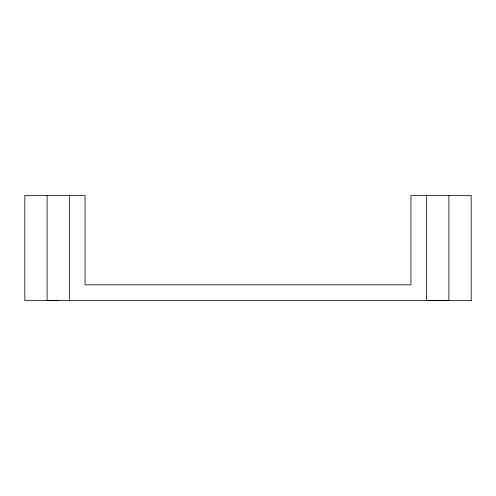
<?xml version="1.0" encoding="UTF-8"?>
<svg xmlns="http://www.w3.org/2000/svg" width="496" height="496" viewBox="0 0 496 496"><rect width="100%" height="100%" fill="white"/><g stroke="black" fill="none" stroke-linecap="round" stroke-linejoin="round"><path stroke-width="0.74" d="M58.28 300.446L24.8 300.44L24.8 195.548L85.064 195.548L85.064 284.828L410.936 284.828L410.936 195.548L471.2 195.548L471.2 300.446L69.44 300.452L47.12 300.44L47.12 195.548M470.437 300.44L471.2 300.446M448.88 195.548L448.88 300.446L426.56 300.452L426.56 195.548M69.44 195.548L69.44 300.452"/></g></svg>
